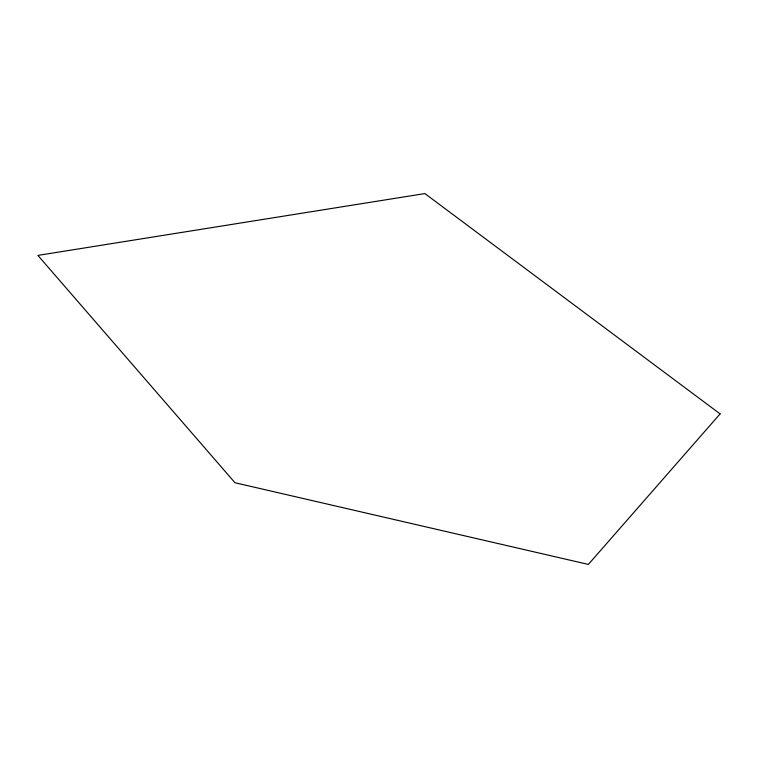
<?xml version="1.0" encoding="UTF-8"?>
<svg xmlns="http://www.w3.org/2000/svg" width="758" height="758" viewBox="0 0 758 758"><rect width="100%" height="100%" fill="white"/><g stroke="black" fill="none" stroke-linecap="round" stroke-linejoin="round"><path stroke-width="1.14" d="M720.1 413.887L588.36 564.426L234.971 482.732L37.9 255.399L424.868 193.574L720.1 413.887"/></g></svg>
